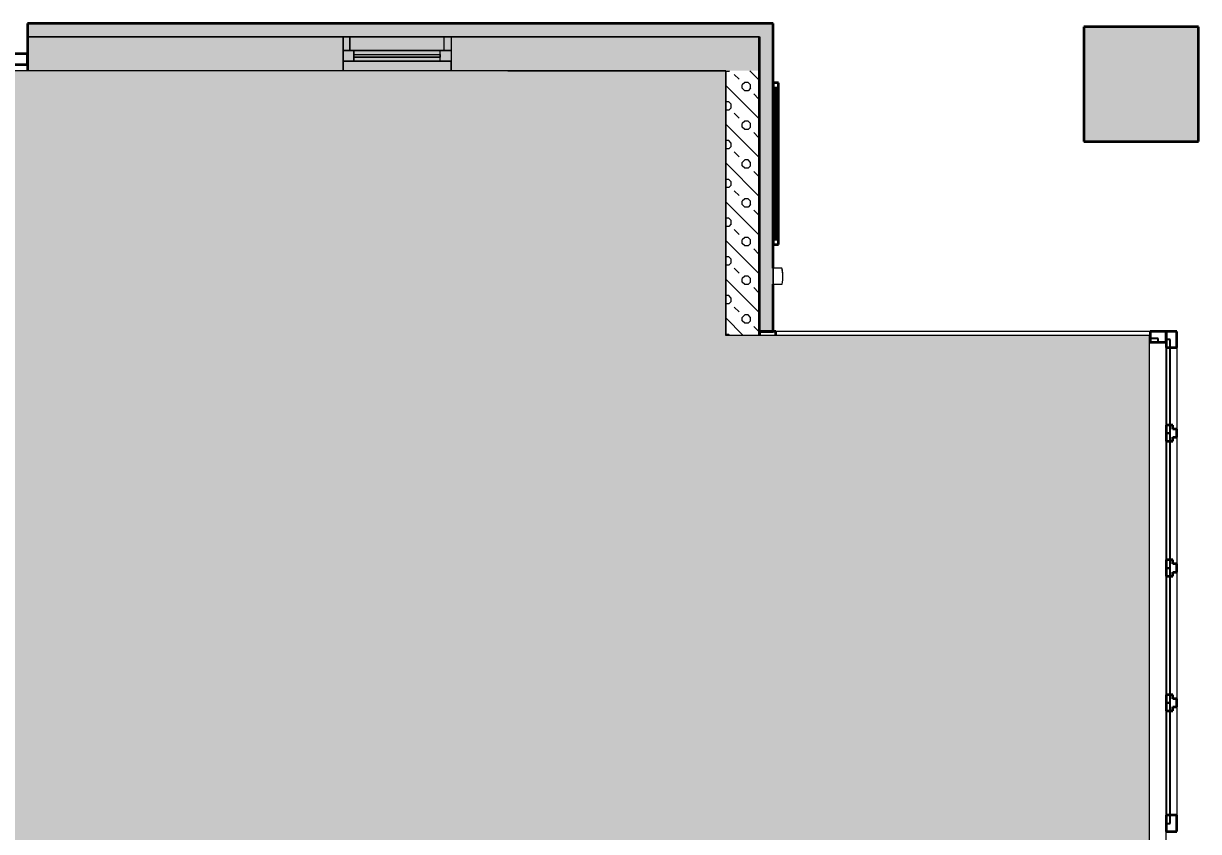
# Model space of a CAD drawing. Header units: millimetres. Extents: x -2814 to 222032, y -45352 to 20466.
# Drawn here: x 20873 to 29587, y 2919 to 8910 of the extents above; entities that cross this region are included whole.
import ezdxf

# ---------------------------------------------------------------- set-up
doc = ezdxf.new("R2010")
doc.units = ezdxf.units.MM
for name, color, linetype, lineweight in [('A-DETL-GENF', 92, 'Continuous', 13), ('A-DETL-MBND', 5, 'Continuous', 13), ('A-DETL-THIN', 151, 'Continuous', 13), ('A-FLOR', 192, 'Continuous', 13), ('A-GENM', 13, 'Continuous', 13), ('A-GLAZ', 151, 'Continuous', 13), ('A-GLAZ-CURT', 52, 'Continuous', 13), ('A-GLAZ-CWMG', 51, 'Continuous', 13), ('A-WALL', 113, 'Continuous', 13), ('A-WALL-PATT', 111, 'Continuous', 13), ('G-ANNO-TEXT', 231, 'Continuous', 9), ('S-COLS', 52, 'Continuous', 13)]:
    doc.layers.add(name, color=color, linetype=linetype, lineweight=lineweight)
doc.styles.add('Arial_2', font='arial.ttf', dxfattribs={"width": 0.7, "height": 200})
pattern_1 = [(225, (19920.85, 8810.33), (143.684, -143.684), []), (180, (19691.9, 8743.03), (-143.684, -143.684), [25.4, -261.968]), (225, (19666.5, 8743.03), (143.684, -143.684), [25.4, -177.8]), (270, (19648.54, 8725.07), (143.684, -143.684), [25.4, -261.968]), (315, (19648.54, 8699.67), (143.684, 143.684), [25.4, -177.8]), (180, (19691.9, 8681.71), (-143.684, -143.684), [25.4, -261.968]), (225, (19709.86, 8699.67), (143.684, -143.684), [25.4, -177.8]), (270, (19709.86, 8725.07), (143.684, -143.684), [25.4, -261.968]), (315, (19691.9, 8743.03), (143.684, 143.684), [25.4, -177.8]), (225, (19625.32, 8658.49), (143.684, -143.684), [50.8, -152.4])]

# ---------------------------------------------------------------- blocks, each defined once
blk = doc.blocks.new('Betonový čtvercový sloup - 850 x 850-1550239-1NP_DEMOLICE A')
at = {"layer": 'S-COLS'}
blk.add_hatch(color=10, dxfattribs=at).paths.add_polyline_path([(-425, -425), (425, -425), (425, 425), (-425, 425)])
at = {"layer": 'S-COLS', "color": 253, "lineweight": 35}
for p, q in [((425, 425), (-425, 425)), ((-425, 425), (-425, -425)), ((425, -425), (425, 425)), ((-425, -425), (425, -425))]:
    blk.add_line(p, q, dxfattribs=at)
at = {"layer": 'S-COLS', "color": 9}
for p, q in [((-425, -425), (-425, 425)), ((-425, 425), (425, 425)), ((425, 425), (425, -425)), ((425, -425), (-425, -425))]:
    blk.add_line(p, q, dxfattribs=at)
blk = doc.blocks.new('ST_panel_sklo - ST_panel_sklo-2042904-1NP_DEMOLICE A')
at = {"layer": 'A-GLAZ-CURT', "color": 31, "lineweight": 25}
for p, q in [((446.8, 0), (-446.8, 0)), ((-446.8, 0), (-446.8, -28)), ((446.8, -28), (446.8, 0)), ((-446.8, -28), (446.8, -28))]:
    blk.add_line(p, q, dxfattribs=at)
at = {"layer": 'A-GLAZ-CURT', "color": 254}
for p, q in [((-386.8, 0), (-446.8, 0)), ((-446.8, 0), (-446.8, -28)), ((386.8, 0), (-386.8, 0)), ((446.8, 0), (386.8, 0)), ((446.8, 0), (446.8, -28)), ((-446.8, -28), (-386.8, -28)), ((-386.8, -28), (386.8, -28)), ((386.8, -28), (446.8, -28))]:
    blk.add_line(p, q, dxfattribs=at)
blk = doc.blocks.new('ST_panel_sklo - ST_panel_sklo-2037201-1NP_DEMOLICE A')
at = {"layer": 'A-GLAZ-CURT', "color": 31, "lineweight": 25}
for p, q in [((1448.2, 28), (1383.2, 28)), ((1383.2, 0), (1448.2, 0)), ((1448.2, 0), (1448.2, 28))]:
    blk.add_line(p, q, dxfattribs=at)
at = {"layer": 'A-GLAZ-CURT', "color": 254}
for p, q in [((1388.2, 28), (1383.2, 28)), ((1383.2, 0), (1388.2, 0)), ((1448.2, 28), (1388.2, 28)), ((1388.2, 0), (1448.2, 0)), ((1448.2, 28), (1448.2, 0))]:
    blk.add_line(p, q, dxfattribs=at)
blk = doc.blocks.new('ST_panel_sklo - ST_panel_sklo-1403568-1NP_DEMOLICE A')
at = {"layer": 'A-GLAZ-CURT', "color": 31, "lineweight": 25}
for p, q in [((500, 0), (-500, 0)), ((-500, 0), (-500, -28)), ((500, -28), (500, 0)), ((-500, -28), (500, -28))]:
    blk.add_line(p, q, dxfattribs=at)
at = {"layer": 'A-GLAZ-CURT', "color": 254}
for p, q in [((-440, 0), (-500, 0)), ((-500, 0), (-500, -28)), ((440, 0), (-440, 0)), ((500, 0), (440, 0)), ((500, 0), (500, -28)), ((-500, -28), (-440, -28)), ((-440, -28), (440, -28)), ((440, -28), (500, -28))]:
    blk.add_line(p, q, dxfattribs=at)
blk = doc.blocks.new('ST_panel_sklo - ST_panel_sklo-2042996-1NP_DEMOLICE A')
at = {"layer": 'A-GLAZ-CURT', "color": 31, "lineweight": 25}
for p, q in [((347, 0), (-347, 0)), ((-347, 0), (-347, -28)), ((347, -28), (347, 0)), ((-347, -28), (347, -28))]:
    blk.add_line(p, q, dxfattribs=at)
at = {"layer": 'A-GLAZ-CURT', "color": 254}
for p, q in [((-287, 0), (-347, 0)), ((-347, 0), (-347, -28)), ((287, 0), (-287, 0)), ((327, 0), (287, 0)), ((347, 0), (327, 0)), ((347, 0), (347, -28)), ((-347, -28), (-287, -28)), ((-287, -28), (287, -28)), ((287, -28), (347, -28))]:
    blk.add_line(p, q, dxfattribs=at)
blk = doc.blocks.new('OKNO_1k - OKNO_1k_800x900-2034290-1NP_DEMOLICE A')
at = {"layer": 'A-GLAZ', "color": 9}
for p, q in [((-400, 126), (400, 126)), ((-400, 25), (-400, 126)), ((400, 126), (400, 25)), ((400, 25), (-400, 25)), ((-400, 25), (400, 25)), ((-400, -55), (-400, 25)), ((400, 25), (400, -55)), ((400, -55), (-400, -55))]:
    blk.add_line(p, q, dxfattribs=at)
at = {"layer": 'A-GLAZ', "color": 254}
for p, q in [((-350, 126), (-400, 126)), ((-400, 126), (-400, 25)), ((-350, 126), (-350, 25)), ((-350, 25), (-350, 126)), ((350, 126), (-350, 126)), ((350, 126), (-350, 126)), ((350, 126), (-350, 126)), ((400, 126), (350, 126)), ((350, 25), (350, 126)), ((350, 25), (350, 126)), ((400, 126), (400, 25)), ((-400, 25), (-350, 25)), ((-400, 25), (-400, -55)), ((-350, 25), (-400, 25)), ((-350, 25), (-320, 25)), ((-350, 25), (350, 25)), ((-320, 25), (-350, 25)), ((-320, 25), (-350, 25)), ((320, 25), (-320, 25)), ((-320, 25), (320, 25)), ((320, 25), (-320, 25)), ((-320, -5), (-320, 25)), ((-320, 25), (-320, -55)), ((320, 25), (350, 25)), ((350, 25), (320, 25)), ((350, 25), (320, 25)), ((320, -5), (320, 25)), ((320, -55), (320, 25)), ((350, 25), (400, 25)), ((400, 25), (350, 25)), ((400, 25), (400, -55)), ((-320, -55), (-400, -55)), ((-320, -25), (-320, -5)), ((-320, -25), (-320, -5)), ((-320, -5), (-320, -25)), ((-320, -5), (320, -5)), ((-320, -5), (320, -5)), ((-320, -55), (-320, -25)), ((-320, -25), (320, -25)), ((320, -25), (-320, -25)), ((320, -55), (-320, -55)), ((320, -55), (-320, -55)), ((-320, -55), (320, -55)), ((320, -25), (320, -5)), ((320, -5), (320, -25)), ((320, -5), (320, -25)), ((320, -55), (320, -25)), ((400, -55), (320, -55))]:
    blk.add_line(p, q, dxfattribs=at)
at = {"layer": 'A-GLAZ', "color": 10}
for p, q in [((-320, 25), (320, 25)), ((320, 25), (-320, 25))]:
    blk.add_line(p, q, dxfattribs=at)
blk = doc.blocks.new('parapet s nosem_vnitní - parapet s nosem_vnitní-1280353-1NP_DEMOLICE A')
at = {"layer": 'A-GENM', "color": 9}
for p, q in [((-400, -70), (-400, 0)), ((400, 0), (400, -70))]:
    blk.add_line(p, q, dxfattribs=at)
at = {"layer": 'A-GENM', "color": 254}
for p, q in [((-400, 0), (-400, -70)), ((-400, 0), (-320, 0)), ((-400, 0), (-320, 0)), ((-320, 0), (320, 0)), ((-320, 0), (320, 0)), ((320, 0), (400, 0)), ((320, 0), (400, 0)), ((400, -70), (400, 0))]:
    blk.add_line(p, q, dxfattribs=at)
blk = doc.blocks.new('Rectangular Mullion - Rectangular Mullion-Loc wall 49 Bottom 120mm 02-1380644-1NP_DEMOLICE A')
at = {"layer": 'A-GLAZ-CWMG', "color": 253, "lineweight": 35}
for p, q in [((-120, -79), (-120, 1)), ((-120, 1), (0, 1)), ((0, 1), (0, -79)), ((0, -79), (-120, -79))]:
    blk.add_line(p, q, dxfattribs=at)
at = {"layer": 'A-GLAZ-CWMG', "color": 254}
for p, q in [((-120, 1), (-120, 0)), ((0, 1), (-120, 1)), ((0, -79), (0, 1)), ((-120, 0), (-120, -28)), ((-120, -28), (-120, -79)), ((-120, -79), (0, -79))]:
    blk.add_line(p, q, dxfattribs=at)
blk = doc.blocks.new('Rectangular Mullion - Rectangular Mullion-Loc wall 49 Bottom 120mm 02-2042903-1NP_DEMOLICE A')
at = {"layer": 'A-DETL-MBND', "color": 254}
for p, q in [((29347.4, 3812.8), (29347.4, 3872.8)), ((29347.4, 3872.8), (29347.4, 3812.8)), ((29427.4, 3872.8), (29427.4, 3842.8)), ((29427.4, 3872.8), (29427.4, 3842.8)), ((29427.4, 3842.8), (29427.4, 3039.2)), ((29347.4, 3039.2), (29347.4, 3812.8)), ((29347.4, 2919.2), (29347.4, 3039.2)), ((29347.4, 3039.2), (29347.4, 2919.2)), ((29427.4, 3039.2), (29427.4, 2919.2)), ((29427.4, 3039.2), (29427.4, 2919.2)), ((29347.4, 2919.2), (29348.4, 2919.2)), ((29427.4, 2919.2), (29347.4, 2919.2)), ((29348.4, 2919.2), (29427.4, 2919.2))]:
    blk.add_line(p, q, dxfattribs=at)
at = {"layer": 'A-DETL-MBND', "color": 9}
for p, q in [((29427.4, 3842.8), (29427.4, 3039.2)), ((29347.4, 3812.8), (29347.4, 3039.2))]:
    blk.add_line(p, q, dxfattribs=at)
blk = doc.blocks.new('Rectangular Mullion - Rectangular Mullion-Loc wall 49 Bottom 120mm 02-1403882-1NP_DEMOLICE A')
at = {"layer": 'A-DETL-MBND', "color": 254}
for p, q in [((29347.4, 5812.8), (29347.4, 5872.8)), ((29347.4, 5872.8), (29347.4, 5812.8)), ((29427.4, 5872.8), (29427.4, 5842.8)), ((29427.4, 5872.8), (29427.4, 5842.8)), ((29427.4, 5842.8), (29427.4, 4902.8)), ((29347.4, 4932.8), (29347.4, 5812.8)), ((29347.4, 4872.8), (29347.4, 4932.8)), ((29347.4, 4932.8), (29347.4, 4872.8)), ((29427.4, 4902.8), (29427.4, 4872.8)), ((29427.4, 4902.8), (29427.4, 4872.8))]:
    blk.add_line(p, q, dxfattribs=at)
at = {"layer": 'A-DETL-MBND', "color": 9}
for p, q in [((29427.4, 5842.8), (29427.4, 4902.8)), ((29347.4, 5812.8), (29347.4, 4932.8))]:
    blk.add_line(p, q, dxfattribs=at)
blk = doc.blocks.new('Rectangular Mullion - Rectangular Mullion-Loc wall 49 Bottom 120mm 02-2042995-1NP_DEMOLICE A')
at = {"layer": 'A-DETL-MBND', "color": 254}
for p, q in [((29347.4, 6626.8), (29348.4, 6626.8)), ((29348.4, 6626.8), (29347.4, 6626.8)), ((29347.4, 6547.8), (29347.4, 6626.8)), ((29347.4, 6626.8), (29347.4, 6546.8)), ((29348.4, 6626.8), (29427.4, 6626.8)), ((29427.4, 6626.8), (29348.4, 6626.8)), ((29427.4, 6626.8), (29427.4, 6506.8)), ((29427.4, 6626.8), (29427.4, 6506.8)), ((29347.4, 6506.8), (29347.4, 6546.8)), ((29347.4, 6546.8), (29347.4, 6506.8)), ((29347.4, 5932.8), (29347.4, 6506.8)), ((29427.4, 6506.8), (29427.4, 5902.8)), ((29347.4, 5872.8), (29347.4, 5932.8)), ((29347.4, 5932.8), (29347.4, 5872.8)), ((29427.4, 5902.8), (29427.4, 5872.8)), ((29427.4, 5902.8), (29427.4, 5872.8))]:
    blk.add_line(p, q, dxfattribs=at)
at = {"layer": 'A-DETL-MBND', "color": 10}
blk.add_line((29347.4, 6546.8), (29347.4, 6547.8), dxfattribs=at)
at = {"layer": 'A-DETL-MBND', "color": 9}
for p, q in [((29347.4, 6506.8), (29347.4, 5932.8)), ((29427.4, 6506.8), (29427.4, 5902.8))]:
    blk.add_line(p, q, dxfattribs=at)
blk = doc.blocks.new('Rectangular Mullion - Rectangular Mullion-Loc wall 49 Bottom 120mm 02-1403919-1NP_DEMOLICE A')
at = {"layer": 'A-GLAZ-CWMG', "color": 253, "lineweight": 35}
for p, q in [((-120, -1), (-120, 79)), ((-120, 79), (0, 79)), ((0, 79), (0, -1)), ((0, -1), (-120, -1))]:
    blk.add_line(p, q, dxfattribs=at)
at = {"layer": 'A-GLAZ-CWMG', "color": 254}
for p, q in [((0, 79), (-120, 79)), ((-120, 79), (-120, 28)), ((-120, 28), (-120, 0)), ((-120, 0), (-120, -1)), ((0, 0), (0, 79)), ((0, -1), (0, 0)), ((-120, -1), (-80, -1)), ((-80, -1), (0, -1))]:
    blk.add_line(p, q, dxfattribs=at)
blk = doc.blocks.new('Rectangular Mullion - Rectangular Mullion-Loc wall 49 Bottom 120mm 02-2036990-1NP_DEMOLICE A')
at = {"layer": 'A-GLAZ-CWMG', "color": 253, "lineweight": 35}
for p, q in [((0, 79), (-120, 79)), ((-120, 79), (-120, -1)), ((0, -1), (0, 79)), ((-120, -1), (0, -1))]:
    blk.add_line(p, q, dxfattribs=at)
at = {"layer": 'A-GLAZ-CWMG', "color": 254}
for p, q in [((-120, 28), (-120, 79)), ((-120, 79), (0, 79)), ((-120, 0), (-120, 28)), ((0, 79), (0, -1)), ((-120, -1), (-120, 0)), ((0, -1), (-120, -1))]:
    blk.add_line(p, q, dxfattribs=at)
blk = doc.blocks.new('Rectangular Mullion - Rectangular Mullion-Loc wall 49 Bottom 120mm-1403881-1NP_DEMOLICE A')
at = {"layer": 'A-GLAZ-CWMG', "color": 253, "lineweight": 35}
for p, q in [((-60, -1), (-60, 49)), ((-60, 49), (-30, 49)), ((-30, 49), (-30, 79)), ((-30, 79), (30, 79)), ((30, 79), (30, 49)), ((30, 49), (60, 49)), ((60, 49), (60, -1)), ((60, -1), (-60, -1))]:
    blk.add_line(p, q, dxfattribs=at)
at = {"layer": 'A-GLAZ-CWMG', "color": 254}
for p, q in [((-30, 49), (-60, 49)), ((-60, 49), (-60, 28)), ((-60, 28), (-60, 0)), ((-60, 0), (-60, -1)), ((30, 79), (-30, 79)), ((-30, 79), (-30, 49)), ((30, 49), (30, 79)), ((60, 49), (30, 49)), ((60, 28), (60, 49)), ((60, 0), (60, 28)), ((60, -1), (60, 0)), ((-60, -1), (60, -1))]:
    blk.add_line(p, q, dxfattribs=at)
blk = doc.blocks.new('Rectangular Mullion - Rectangular Mullion-Loc wall 49 Bottom 120mm 02-2037200-1NP_DEMOLICE A')
at = {"layer": 'A-DETL-MBND', "color": 254}
for p, q in [((26452, 6597.8), (26452, 6626.8)), ((26452, 6626.8), (26452, 6597.8)), ((29228.4, 6626.8), (26452, 6626.8)), ((29228.4, 6575.8), (29228.4, 6626.8)), ((29228.4, 6626.8), (29228.4, 6575.8)), ((29223.4, 6546.8), (29228.4, 6546.8)), ((29228.4, 6546.8), (29228.4, 6575.8)), ((29228.4, 6575.8), (29228.4, 6547.8)), ((29228.4, 6547.8), (29228.4, 6546.8))]:
    blk.add_line(p, q, dxfattribs=at)
at = {"layer": 'A-DETL-MBND', "color": 9}
for p, q in [((29228.4, 6626.8), (26452, 6626.8)), ((29228.4, 6546.8), (29223.4, 6546.8))]:
    blk.add_line(p, q, dxfattribs=at)
blk = doc.blocks.new('Rectangular Mullion - Rectangular Mullion-Loc wall 49 Bottom 120mm 02-1403604-1NP_DEMOLICE A')
at = {"layer": 'A-GLAZ-CWMG'}
h = blk.add_hatch(dxfattribs=at)
h.set_pattern_fill('FP_127', style=0, pattern_type=2)
h.set_pattern_definition([(0, (-29348.4, 6547.84), (406.4, 101.6), [16.764, -288.036, 16.764, -288.036, -1625.6]), (0, (-29348.4, 6547.84), (406.4, 101.6), [-609.6, 16.764, -592.836, 16.764, -288.036, -711.2]), (0, (-29348.4, 6547.84), (406.4, 101.6), [-1524, 16.764, -186.436, 16.764, -491.236]), (240, (-29196, 6497.04), (-115.21182, -402.75272), [16.764, -288.036, 16.764, -1913.636]), (240, (-29196, 6497.04), (-115.21182, -402.75272), [-321.564, -288.036, 16.764, -592.836, -1016]), (240, (-29196, 6497.04), (-115.21182, -402.75272), [-1219.2, 16.764, -288.036, 16.764, -694.436]), (240, (-29196, 6497.04), (-115.21182, -402.75272), [-1540.764, -186.436, 16.764, -491.236]), (120, (-29145.2, 6293.84), (-291.18818, 301.15272), [16.764, -288.036, 16.764, -1913.636]), (120, (-29145.2, 6293.84), (-291.18818, 301.15272), [-321.564, -288.036, 16.764, -592.836, -1016]), (120, (-29145.2, 6293.84), (-291.18818, 301.15272), [-1219.2, 16.764, -288.036, 16.764, -694.436]), (120, (-29145.2, 6293.84), (-291.18818, 301.15272), [-1540.764, -186.436, 16.764, -491.236])])
h.paths.add_polyline_path([(-1, 0), (-1, -79), (-120, -79), (-120, -28), (-60, -28), (-60, 0)])
at = {"layer": 'A-GLAZ-CWMG', "color": 253, "lineweight": 35}
for p, q in [((-120, -79), (-120, 1)), ((-120, 1), (0, 1)), ((0, 1), (0, -79)), ((0, -79), (-120, -79))]:
    blk.add_line(p, q, dxfattribs=at)
at = {"layer": 'A-GLAZ-CWMG', "color": 254}
for p, q in [((-120, 1), (-120, -28)), ((-1, 1), (-120, 1)), ((-120, -28), (-120, -79)), ((-120, -79), (-1, -79)), ((-1, -79), (0, -79)), ((0, -79), (0, -19))]:
    blk.add_line(p, q, dxfattribs=at)
at = {"layer": 'A-GLAZ-CWMG', "color": 10}
for p, q in [((0, 1), (-1, 1)), ((0, 0), (0, 1)), ((0, -19), (0, 0))]:
    blk.add_line(p, q, dxfattribs=at)
blk = doc.blocks.new('Rectangular Mullion - Rectangular Mullion-Loc wall 49 Bottom 120mm 02-1403605-1NP_DEMOLICE A')
at = {"layer": 'A-GLAZ-CWMG'}
h = blk.add_hatch(dxfattribs=at)
h.set_pattern_fill('FP_128', style=0, pattern_type=2)
h.set_pattern_definition([(180, (26331.98, 6547.84), (-406.4, -101.6), [16.764, -288.036, 16.764, -288.036, -1625.6]), (180, (26331.98, 6547.84), (-406.4, -101.6), [-609.6, 16.764, -592.836, 16.764, -288.036, -711.2]), (180, (26331.98, 6547.84), (-406.4, -101.6), [-1524, 16.764, -186.436, 16.764, -491.236]), (300, (26179.58, 6497.04), (291.1882, -301.15272), [16.764, -288.036, 16.764, -288.036, -1625.6]), (300, (26179.58, 6497.04), (291.1882, -301.15272), [-609.6, 16.764, -592.836, 16.764, -288.036, -711.2]), (300, (26179.58, 6497.04), (291.1882, -301.15272), [-1524, 16.764, -186.436, 16.764, -491.236]), (60, (26128.78, 6293.84), (115.2118, 402.75272), [16.764, -288.036, 16.764, -288.036, -1625.6]), (60, (26128.78, 6293.84), (115.2118, 402.75272), [-609.6, 16.764, -592.836, 16.764, -288.036, -711.2]), (60, (26128.78, 6293.84), (115.2118, 402.75272), [-1524, 16.764, -186.436, 16.764, -491.236])])
h.paths.add_polyline_path([(-100, -50), (-120, -50), (-120, -79), (0, -79), (0, -50), (-15.5, -50)])
at = {"layer": 'A-GLAZ-CWMG', "color": 253, "lineweight": 35}
for p, q in [((-120, -50), (-120, -79)), ((-120, -79), (0, -79)), ((0, -79), (0, -50))]:
    blk.add_line(p, q, dxfattribs=at)
at = {"layer": 'A-GLAZ-CWMG', "color": 254}
for p, q in [((-120, -79), (-120, -50)), ((-100, -79), (-120, -79)), ((0, -79), (-100, -79)), ((0, -50), (0, -79))]:
    blk.add_line(p, q, dxfattribs=at)
blk = doc.blocks.new('Informační tabule - Informační tabule-1630104-1NP_DEMOLICE A')
at = {"layer": 'A-GENM', "lineweight": 35}
for p, q in [((26472, 8470.9), (26432, 8470.9)), ((26432, 8470.9), (26432, 8430.9)), ((26472, 8430.9), (26472, 8470.9)), ((26452, 8430.9), (26432, 8430.9)), ((26432, 8430.9), (26432, 7310.9)), ((26432, 8430.9), (26472, 8430.9)), ((26472, 8430.9), (26452, 8430.9)), ((26452, 8430.9), (26452, 7310.9)), ((26452, 7310.9), (26452, 8430.9)), ((26472, 7310.9), (26472, 8430.9)), ((26432, 7310.9), (26452, 7310.9)), ((26472, 7310.9), (26432, 7310.9)), ((26432, 7310.9), (26432, 7270.9)), ((26432, 7270.9), (26472, 7270.9)), ((26452, 7310.9), (26472, 7310.9)), ((26472, 7270.9), (26472, 7310.9))]:
    blk.add_line(p, q, dxfattribs=at)
at = {"layer": 'A-GENM'}
blk.add_line((26432, 7310.9), (26432, 8430.9), dxfattribs=at)
blk = doc.blocks.new('Nástěnný zvonek - Typ 1-1638298-1NP_DEMOLICE A')
at = {"layer": 'A-GENM'}
for p, q in [((65, 140.8), (65, 75)), ((77.8, 143.3), (77.8, 142.3)), ((77.8, 142.3), (77.8, 143.3)), ((172.2, 142.8), (172.2, 143.9)), ((172.2, 142.8), (172.2, 143.9)), ((185, 75), (185, 141.5)), ((65, 75), (185, 75))]:
    blk.add_line(p, q, dxfattribs=at)
for start, end in [(78.44135, 102.23157), (81.00908, 99.6582), (81.00908, 99.6582)]:
    blk.add_arc((126.7, -143.6), 291.1, start, end, dxfattribs=at)

msp = doc.modelspace()

# ---------------------------------------------------------------- hatches: boundary and pattern name
at = {"layer": 'A-DETL-GENF'}
msp.add_hatch(color=9, dxfattribs=at).paths.add_polyline_path([(29223.4, -3936.1), (29223.4, 6597.8), (26082, 6597.8), (26082, 8560.3), (10762, 8560.3), (10762, -3936.1), (28064.4, -3936.1)])
at = {"layer": 'A-WALL-PATT'}
h = msp.add_hatch(color=10, dxfattribs=at)
h.paths.add_polyline_path([(26432, 8810.3), (26432, 8910.3), (20902.7, 8910.3), (20902.7, 8810.3), (23243.4, 8810.3), (23243.4, 8811.3), (24043.4, 8811.3), (24043.4, 8810.3), (26332, 8810.3)])
h.paths.add_polyline_path([(10412, 8810.3), (13442.5, 8810.3), (13442.5, 8811.3), (14242.5, 8811.3), (14242.5, 8810.3), (14662.5, 8810.3), (14662.5, 8811.3), (15462.5, 8811.3), (15462.5, 8810.3), (15912.5, 8810.3), (15912.5, 8811.3), (16712.5, 8811.3), (16712.5, 8810.3), (19102.7, 8810.3), (19102.7, 8910.3), (10412, 8910.3)])
h = msp.add_hatch(dxfattribs=at)
h.set_pattern_fill('FP_22', angle=-135, style=0, pattern_type=2)
h.set_pattern_definition(pattern_1)
h.paths.add_polyline_path([(21196.9, 8560.3), (23243.4, 8560.3), (23243.4, 8810.3), (20902.7, 8810.3), (20902.7, 8560.3)])
h.paths.add_polyline_path([(26332, 8560.3), (26331.4, 8810.3), (24043.4, 8810.3), (24043.4, 8560.3), (26082, 8560.3)])
h.paths.add_polyline_path([(19021.3, 8560.3), (19102.7, 8560.3), (19102.2, 8810.3), (16712.5, 8810.3), (16712.5, 8560.3), (18621.3, 8560.3)])
h.paths.add_polyline_path([(14577.1, 8560.3), (14662.5, 8560.3), (14662.5, 8810.3), (14242.5, 8810.3), (14242.5, 8560.3), (14329.3, 8560.3)])
h.paths.add_polyline_path([(13442.5, 8560.3), (13442.5, 8810.3), (10512, 8810.3), (10512, 8560.3), (13359.5, 8560.3)])
h.paths.add_polyline_path([(15675.6, 8560.3), (15912.5, 8560.3), (15912.5, 8810.3), (15462.5, 8810.3), (15462.5, 8560.3)])
h = msp.add_hatch(dxfattribs=at)
h.set_pattern_fill('FP_22', angle=-135, style=0, pattern_type=2)
h.set_pattern_definition(pattern_1)
h.paths.add_polyline_path([(26331.4, 8810.3), (26328.1, 8810.3), (26082, 8810.3)])
h.paths.add_polyline_path([(26331.4, 8810.3), (26328.1, 8810.3), (26082, 8810.3)])
h.paths.add_polyline_path([(23243.4, 8810.3), (23243.4, 8810.3), (22913.8, 8810.3)])
h.paths.add_polyline_path([(23243.4, 8810.3), (23243.4, 8810.3), (22913.8, 8810.3)])
h.paths.add_polyline_path([(15912.5, 8810.3), (15912.5, 8810.3), (15775.6, 8810.3)])
h.paths.add_polyline_path([(15912.5, 8810.3), (15912.5, 8810.3), (15775.6, 8810.3)])
h.paths.add_polyline_path([(13442.5, 8810.3), (13442.5, 8810.3), (13359.5, 8810.3)])
h.paths.add_polyline_path([(13442.5, 8810.3), (13442.5, 8810.3), (13359.5, 8810.3)])
h = msp.add_hatch(color=10, dxfattribs=at)
h.paths.add_polyline_path([(24043.4, 8810.3), (24043.4, 8811.3), (23993.4, 8811.3), (23993.4, 8810.3)])
h.paths.add_polyline_path([(23293.4, 8810.3), (23293.4, 8811.3), (23243.4, 8811.3), (23243.4, 8810.3)])
h.paths.add_polyline_path([(14662.5, 8810.3), (14712.5, 8810.3), (14712.5, 8811.3), (14662.5, 8811.3)])
h.paths.add_polyline_path([(15462.5, 8810.3), (15462.5, 8811.3), (15412.5, 8811.3), (15412.5, 8810.3)])
h.paths.add_polyline_path([(14192.5, 8810.3), (14242.5, 8810.3), (14242.5, 8811.3), (14192.5, 8811.3)])
h.paths.add_polyline_path([(13442.5, 8810.3), (13492.5, 8810.3), (13492.5, 8811.3), (13442.5, 8811.3)])
h.paths.add_polyline_path([(16712.5, 8810.3), (16712.5, 8811.3), (16662.5, 8811.3), (16662.5, 8810.3)])
h.paths.add_polyline_path([(15962.5, 8810.3), (15962.5, 8811.3), (15912.5, 8811.3), (15912.5, 8810.3)])
h = msp.add_hatch(dxfattribs=at)
h.set_pattern_fill('FP_22', angle=-135, style=0, pattern_type=2)
h.set_pattern_definition(pattern_1)
h.paths.add_polyline_path([(15992.5, 8560.3), (16712.5, 8560.3), (16712.5, 8810.3), (16662.5, 8810.3), (16662.5, 8710.3), (16632.5, 8710.3), (16632.5, 8630.3), (15992.5, 8630.3), (15992.5, 8710.3), (15962.5, 8710.3), (15962.5, 8810.3), (15912.5, 8810.3), (15912.5, 8560.3)])
h.paths.add_polyline_path([(14242.5, 8560.3), (14242.5, 8810.3), (14192.5, 8810.3), (14192.5, 8710.3), (14162.5, 8710.3), (14162.5, 8630.3), (13522.5, 8630.3), (13522.5, 8710.3), (13492.5, 8710.3), (13492.5, 8810.3), (13442.5, 8810.3), (13442.5, 8560.3), (14162.5, 8560.3)])
h.paths.add_polyline_path([(14742.5, 8560.3), (15462.5, 8560.3), (15462.5, 8810.3), (15412.5, 8810.3), (15412.5, 8710.3), (15382.5, 8710.3), (15382.5, 8630.3), (14742.5, 8630.3), (14742.5, 8710.3), (14712.5, 8710.3), (14712.5, 8810.3), (14662.5, 8810.3), (14662.5, 8560.3), (14677.1, 8560.3)])
h.paths.add_polyline_path([(24043.4, 8560.3), (24043.4, 8810.3), (23993.4, 8810.3), (23993.4, 8710.3), (23963.4, 8710.3), (23963.4, 8630.3), (23323.4, 8630.3), (23323.4, 8710.3), (23293.4, 8710.3), (23293.4, 8810.3), (23243.4, 8810.3), (23243.4, 8560.3), (23963.4, 8560.3)])
h = msp.add_hatch(color=10, dxfattribs=at)
h.paths.add_polyline_path([(23993.4, 8810.3), (23993.4, 8811.3), (23293.4, 8811.3), (23293.4, 8810.3)])
h.paths.add_polyline_path([(14192.5, 8810.3), (14192.5, 8811.3), (13492.5, 8811.3), (13492.5, 8810.3)])
h.paths.add_polyline_path([(14712.5, 8810.3), (15412.5, 8810.3), (15412.5, 8811.3), (14712.5, 8811.3)])
h.paths.add_polyline_path([(16662.5, 8810.3), (16662.5, 8811.3), (15962.5, 8811.3), (15962.5, 8810.3), (16046.2, 8810.3)])
h = msp.add_hatch(dxfattribs=at)
h.set_pattern_fill('FP_22', angle=-135, style=0, pattern_type=2)
h.set_pattern_definition(pattern_1)
h.paths.add_polyline_path([(23993.4, 8810.3), (23993.4, 8810.3), (23293.4, 8810.3)])
h.paths.add_polyline_path([(14192.5, 8810.3), (14192.5, 8810.3), (13492.5, 8810.3)])
h = msp.add_hatch(dxfattribs=at)
h.set_pattern_fill('FP_22', angle=-135, style=0, pattern_type=2)
h.set_pattern_definition(pattern_1)
h.paths.add_polyline_path([(23963.4, 8630.3), (23963.4, 8660.3), (23323.4, 8660.3), (23323.4, 8630.3), (23396, 8630.3)])
h.paths.add_polyline_path([(16632.5, 8630.3), (16632.5, 8660.3), (15992.5, 8660.3), (15992.5, 8630.3), (16046.2, 8630.3)])
h.paths.add_polyline_path([(15382.5, 8630.3), (15382.5, 8660.3), (14742.5, 8660.3), (14742.5, 8630.3), (15187.8, 8630.3)])
h.paths.add_polyline_path([(14162.5, 8630.3), (14162.5, 8660.3), (13522.5, 8660.3), (13522.5, 8630.3)])
h.paths.add_polyline_path([(23323.4, 8680.3), (23963.4, 8680.3), (23963.4, 8710.3), (23993.4, 8710.3), (23993.4, 8810.3), (23293.4, 8810.3), (23293.4, 8710.3), (23323.4, 8710.3)])
h.paths.add_polyline_path([(16046.2, 8680.3), (16632.5, 8680.3), (16632.5, 8710.3), (16662.5, 8710.3), (16662.5, 8810.3), (15962.5, 8810.3), (15962.5, 8710.3), (15992.5, 8710.3), (15992.5, 8680.3)])
h.paths.add_polyline_path([(14742.5, 8680.3), (15382.5, 8680.3), (15382.5, 8710.3), (15412.5, 8710.3), (15412.5, 8810.3), (14712.5, 8810.3), (14712.5, 8710.3), (14742.5, 8710.3)])
h.paths.add_polyline_path([(13522.5, 8680.3), (14162.5, 8680.3), (14162.5, 8710.3), (14192.5, 8710.3), (14192.5, 8810.3), (13492.5, 8810.3), (13492.5, 8710.3), (13522.5, 8710.3)])
h = msp.add_hatch(dxfattribs=at)
h.set_pattern_fill('FP_22', angle=-135, style=0, pattern_type=2)
h.set_pattern_definition(pattern_1)
h.paths.add_polyline_path([(24043.4, 8810.3), (24043.4, 8810.3), (23993.4, 8810.3)])
h.paths.add_polyline_path([(23293.4, 8810.3), (23293.4, 8810.3), (23243.4, 8810.3)])
h.paths.add_polyline_path([(15462.5, 8810.3), (15462.5, 8810.3), (15412.5, 8810.3)])
h.paths.add_polyline_path([(16712.5, 8810.3), (16712.5, 8810.3), (16662.5, 8810.3)])
h.paths.add_polyline_path([(14712.5, 8810.3), (14712.5, 8810.3), (14677.1, 8810.3)])
h.paths.add_polyline_path([(14242.5, 8810.3), (14242.5, 8810.3), (14192.5, 8810.3)])
msp.add_hatch(color=10, dxfattribs=at).paths.add_polyline_path([(26432, 6626.8), (26432, 8810.3), (26332, 8810.3), (26332, 6626.8), (26347.5, 6626.8)])
h = msp.add_hatch(dxfattribs=at)
h.set_pattern_fill('FP_22', angle=-135, style=0, pattern_type=2)
h.set_pattern_definition(pattern_1)
h.paths.add_polyline_path([(23963.4, 8660.3), (23963.4, 8680.3), (23323.4, 8680.3), (23323.4, 8660.3)])
h.paths.add_polyline_path([(16632.5, 8660.3), (16632.5, 8680.3), (15992.5, 8680.3), (15992.5, 8660.3), (16447.4, 8660.3)])
h.paths.add_polyline_path([(15382.5, 8660.3), (15382.5, 8680.3), (14742.5, 8680.3), (14742.5, 8660.3), (15187.8, 8660.3)])
h.paths.add_polyline_path([(14162.5, 8660.3), (14162.5, 8680.3), (13522.5, 8680.3), (13522.5, 8660.3)])
h = msp.add_hatch(dxfattribs=at)
h.set_pattern_fill('FP_34', angle=225, style=0, pattern_type=2)
h.set_pattern_definition([(135, (26331.98, 7625.93), (-143.684, -143.684), []), (90, (26264.67, 7854.88), (-143.684, 143.684), [25.4, -261.968]), (135, (26264.68, 7880.28), (-143.684, -143.684), [25.4, -177.8]), (180, (26246.71, 7898.24), (-143.684, -143.684), [25.4, -261.968]), (225, (26221.31, 7898.24), (143.684, -143.684), [25.4, -177.8]), (90, (26203.35, 7854.88), (-143.684, 143.684), [25.4, -261.968]), (135, (26221.31, 7836.92), (-143.684, -143.684), [25.4, -177.8]), (180, (26246.71, 7836.92), (-143.684, -143.684), [25.4, -261.968]), (225, (26264.67, 7854.88), (143.684, -143.684), [25.4, -177.8]), (135, (26180.13, 7921.46), (-143.684, -143.684), [50.8, -152.4])])
h.paths.add_polyline_path([(26221.9, 6597.8), (26332, 6597.8), (26332, 8560.3), (26082, 8560.3), (26082, 6597.8)])

# ---------------------------------------------------------------- linework, layer by layer
at = {"layer": 'A-DETL-THIN'}
for p, q in [((26082, 8560.3), (10762, 8560.3)), ((26082, 6597.8), (26082, 8560.3)), ((29223.4, 6597.8), (26082, 6597.8)), ((29223.4, -3936.1), (29223.4, 6597.8))]:
    msp.add_line(p, q, dxfattribs=at)
at = {"layer": 'A-FLOR', "color": 9}
msp.add_line((24465.6, 8560.3), (18621.3, 8560.3), dxfattribs=at)
at = {"layer": 'A-FLOR', "color": 254}
for p, q in [((26082, 6761.4), (26082, 6661.4)), ((29223.4, 6547.8), (29348.4, 6547.8)), ((29348.4, 6547.8), (29348.4, 2919.2))]:
    msp.add_line(p, q, dxfattribs=at)
at = {"layer": 'A-WALL', "color": 253, "lineweight": 35}
for p, q in [((26432, 8910.3), (20902.7, 8910.3)), ((20902.7, 8910.3), (20902.7, 8560.3)), ((26432, 7096.8), (26432, 8910.3)), ((26332, 6597.8), (26332, 8810.3)), ((26432, 6626.8), (26432, 6976.8)), ((26332, 6626.8), (26432, 6626.8))]:
    msp.add_line(p, q, dxfattribs=at)
at = {"layer": 'A-WALL', "color": 9}
for p, q in [((20902.7, 8810.3), (26332, 8810.3)), ((26332, 8810.3), (20902.7, 8810.3)), ((26432, 6976.8), (26432, 7096.8))]:
    msp.add_line(p, q, dxfattribs=at)
at = {"layer": 'A-WALL', "color": 254}
for p, q in [((24465.6, 8560.3), (26082, 8560.3)), ((26082, 8560.3), (26082, 6761.4)), ((26082, 6661.4), (26082, 6597.8)), ((29348.4, -3886.1), (29348.4, 2919.2))]:
    msp.add_line(p, q, dxfattribs=at)

# ---------------------------------------------------------------- block references
at = {"layer": 'A-DETL-MBND', "color": 254}
msp.add_blockref('Rectangular Mullion - Rectangular Mullion-Loc wall 49 Bottom 120mm 02-2037200-1NP_DEMOLICE A', (0, 0), dxfattribs=at)
at = {"layer": 'A-DETL-MBND', "color": 9}
for name, p in [('Rectangular Mullion - Rectangular Mullion-Loc wall 49 Bottom 120mm 02-2042995-1NP_DEMOLICE A', (0, 0)), ('Rectangular Mullion - Rectangular Mullion-Loc wall 49 Bottom 120mm 02-1403882-1NP_DEMOLICE A', (0, 0)), ('Rectangular Mullion - Rectangular Mullion-Loc wall 49 Bottom 120mm 02-1403882-1NP_DEMOLICE A', (0, -1000)), ('Rectangular Mullion - Rectangular Mullion-Loc wall 49 Bottom 120mm 02-2042903-1NP_DEMOLICE A', (0, 0))]:
    msp.add_blockref(name, p, dxfattribs=at)
at = {"layer": 'A-GENM', "color": 254}
msp.add_blockref('parapet s nosem_vnitní - parapet s nosem_vnitní-1280353-1NP_DEMOLICE A', (23643.4, 8630.3), dxfattribs=at)
at = {"layer": 'A-GENM'}
msp.add_blockref('Informační tabule - Informační tabule-1630104-1NP_DEMOLICE A', (0, 0), dxfattribs=at)
at = {"layer": 'A-GENM', "rotation": 270.0000000000001}
msp.add_blockref('Nástěnný zvonek - Typ 1-1638298-1NP_DEMOLICE A', (26357, 7161.8), dxfattribs=at)
at = {"layer": 'A-GLAZ', "color": 254}
msp.add_blockref('OKNO_1k - OKNO_1k_800x900-2034290-1NP_DEMOLICE A', (23643.4, 8685.3), dxfattribs=at)
at = {"layer": 'A-GLAZ-CURT', "color": 254}
msp.add_blockref('ST_panel_sklo - ST_panel_sklo-2037201-1NP_DEMOLICE A', (27840.2, 6547.8), dxfattribs=at)
for name, p, rotation in [('ST_panel_sklo - ST_panel_sklo-2042996-1NP_DEMOLICE A', (29348.4, 6219.8), 90.00000000000014), ('ST_panel_sklo - ST_panel_sklo-1403568-1NP_DEMOLICE A', (29348.4, 5372.8), 90.0000000000001), ('ST_panel_sklo - ST_panel_sklo-1403568-1NP_DEMOLICE A', (29348.4, 4372.8), 90.0000000000001), ('ST_panel_sklo - ST_panel_sklo-2042904-1NP_DEMOLICE A', (29348.4, 3426), 90.00000000000014)]:
    msp.add_blockref(name, p, dxfattribs=dict(at, rotation=rotation))
at = {"layer": 'A-GLAZ-CWMG', "color": 254, "extrusion": (0, 0, -1)}
for name, p, rotation in [('Rectangular Mullion - Rectangular Mullion-Loc wall 49 Bottom 120mm 02-1380644-1NP_DEMOLICE A', (-20902.7, 8606.3), 180), ('Rectangular Mullion - Rectangular Mullion-Loc wall 49 Bottom 120mm 02-1403604-1NP_DEMOLICE A', (-29348.4, 6547.8), 180), ('Rectangular Mullion - Rectangular Mullion-Loc wall 49 Bottom 120mm 02-1403919-1NP_DEMOLICE A', (-29348.4, 6626.8), 89.99999999999987), ('Rectangular Mullion - Rectangular Mullion-Loc wall 49 Bottom 120mm-1403881-1NP_DEMOLICE A', (-29348.4, 5872.8), 89.99999999999991), ('Rectangular Mullion - Rectangular Mullion-Loc wall 49 Bottom 120mm-1403881-1NP_DEMOLICE A', (-29348.4, 4872.8), 89.99999999999991), ('Rectangular Mullion - Rectangular Mullion-Loc wall 49 Bottom 120mm-1403881-1NP_DEMOLICE A', (-29348.4, 3872.8), 89.99999999999991)]:
    msp.add_blockref(name, p, dxfattribs=dict(at, rotation=rotation))
at = {"layer": 'A-GLAZ-CWMG', "color": 254}
for name, p, rotation in [('Rectangular Mullion - Rectangular Mullion-Loc wall 49 Bottom 120mm 02-1403605-1NP_DEMOLICE A', (26332, 6547.8), 180), ('Rectangular Mullion - Rectangular Mullion-Loc wall 49 Bottom 120mm 02-2036990-1NP_DEMOLICE A', (29348.4, 2919.2), 270.0000000000001)]:
    msp.add_blockref(name, p, dxfattribs=dict(at, rotation=rotation))
at = {"layer": 'S-COLS', "color": 9}
msp.add_blockref('Betonový čtvercový sloup - 850 x 850-1550239-1NP_DEMOLICE A', (29162, 8460.3), dxfattribs=at)

# ---------------------------------------------------------------- texts
at = {"layer": 'G-ANNO-TEXT', "color": 7, "lineweight": 25, "insert": (19657.5, 2962.3), "char_height": 200, "width": 2045.506, "attachment_point": 1, "rotation": 326.56276, "style": 'Arial_2'}
msp.add_mtext('ČÁSTÍ PROJEKTU', dxfattribs=at)

doc.saveas('drawing.dxf')
